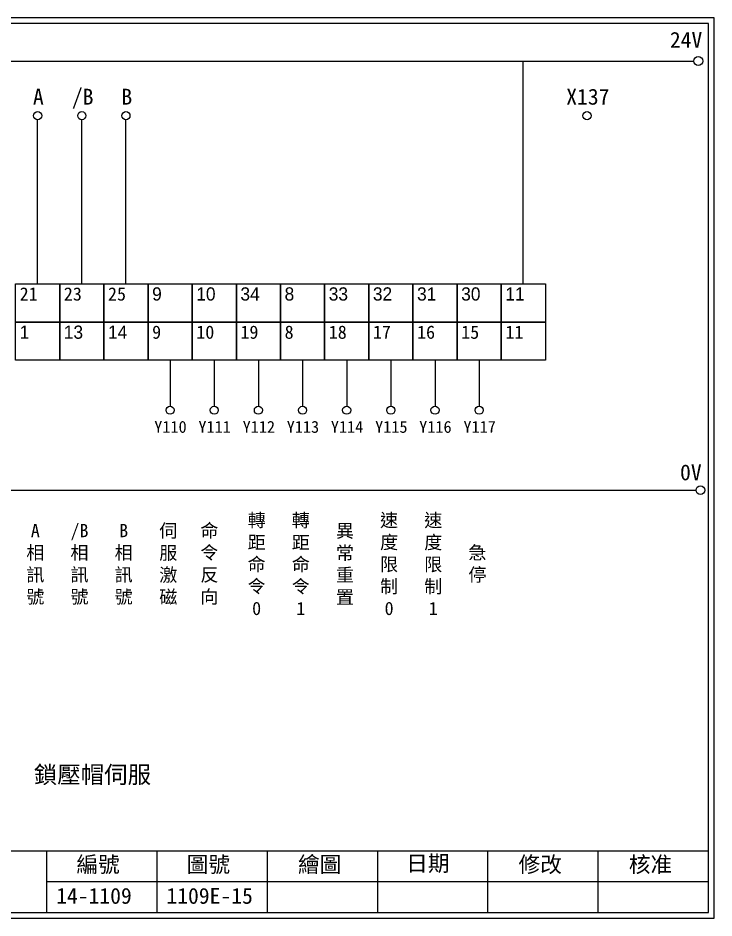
# Model space of a CAD drawing. Extents: x 627 to 914, y 3 to 207.
# Drawn here: x 756.4 to 914.2, y 3 to 207 of the extents above; entities that cross this region are included whole.
import ezdxf

# ---------------------------------------------------------------- set-up
doc = ezdxf.new("R2010")
doc.units = 0
doc.layers.get('0').update_dxf_attribs({"linetype": 'CONTINUOUS'})
doc.layers.add('圖框層', color=7, linetype='CONTINUOUS')
doc.layers.add('標尺寸層', color=3, linetype='CONTINUOUS')
doc.styles.add('CNS', font='romanc.shx', dxfattribs={"bigfont": 'chineset.shx'})
doc.styles.add('STSL', font='kaiu.ttf')

msp = doc.modelspace()

# ---------------------------------------------------------------- linework, layer by layer
for p, q in [((760.86, 146.73), (760.86, 183.91)), ((770.87, 146.73), (770.87, 183.91)), ((780.88, 146.73), (780.88, 183.91)), ((790.89, 129.4), (790.89, 119)), ((800.9, 129.4), (800.9, 119)), ((810.91, 129.4), (810.91, 119)), ((820.92, 129.4), (820.92, 119)), ((830.93, 129.4), (830.93, 119)), ((840.94, 129.4), (840.94, 119)), ((850.95, 129.4), (850.95, 119)), ((860.96, 129.4), (860.96, 119))]:
    msp.add_line(p, q)
for points in [[(755.86, 146.73), (765.87, 146.73), (765.87, 138.07), (755.86, 138.07)], [(765.87, 146.73), (775.88, 146.73), (775.88, 138.07), (765.87, 138.07)], [(775.88, 146.73), (785.89, 146.73), (785.89, 138.07), (775.88, 138.07)], [(785.89, 146.73), (795.9, 146.73), (795.9, 138.07), (785.89, 138.07)], [(795.9, 146.73), (805.91, 146.73), (805.91, 138.07), (795.9, 138.07)], [(805.91, 146.73), (815.92, 146.73), (815.92, 138.07), (805.91, 138.07)], [(815.92, 146.73), (825.93, 146.73), (825.93, 138.07), (815.92, 138.07)], [(825.93, 146.73), (835.94, 146.73), (835.94, 138.07), (825.93, 138.07)], [(835.94, 146.73), (845.95, 146.73), (845.95, 138.07), (835.94, 138.07)], [(845.95, 146.73), (855.96, 146.73), (855.96, 138.07), (845.95, 138.07)], [(855.96, 146.73), (865.97, 146.73), (865.97, 138.07), (855.96, 138.07)], [(865.97, 146.73), (875.98, 146.73), (875.98, 138.07), (865.97, 138.07)], [(755.86, 138.07), (765.87, 138.07), (765.87, 129.4), (755.86, 129.4)], [(765.87, 138.07), (775.88, 138.07), (775.88, 129.4), (765.87, 129.4)], [(775.88, 138.07), (785.89, 138.07), (785.89, 129.4), (775.88, 129.4)], [(785.89, 138.07), (795.9, 138.07), (795.9, 129.4), (785.89, 129.4)], [(795.9, 138.07), (805.91, 138.07), (805.91, 129.4), (795.9, 129.4)], [(805.91, 138.07), (815.92, 138.07), (815.92, 129.4), (805.91, 129.4)], [(815.92, 138.07), (825.93, 138.07), (825.93, 129.4), (815.92, 129.4)], [(825.93, 138.07), (835.94, 138.07), (835.94, 129.4), (825.93, 129.4)], [(835.94, 138.07), (845.95, 138.07), (845.95, 129.4), (835.94, 129.4)], [(845.95, 138.07), (855.96, 138.07), (855.96, 129.4), (845.95, 129.4)], [(855.96, 138.07), (865.97, 138.07), (865.97, 129.4), (855.96, 129.4)], [(865.97, 138.07), (875.98, 138.07), (875.98, 129.4), (865.97, 129.4)]]:
    msp.add_lwpolyline(points, close=True)
for centre in [(910.63, 197.22), (911.12, 99.96)]:
    msp.add_circle(centre, 1)
at = {"layer": '圖框層', "color": 7}
for p, q in [((914.2, 206.97), (627.2, 206.97)), ((914.2, 3), (914.2, 206.97)), ((912.95, 205.72), (628.45, 205.72)), ((912.95, 4.25), (912.95, 205.72)), ((628.45, 18.25), (912.95, 18.25)), ((762.95, 4.25), (762.95, 18.25)), ((787.95, 4.25), (787.95, 18.25)), ((812.95, 4.25), (812.95, 18.25)), ((837.95, 4.25), (837.95, 18.25)), ((862.95, 4.25), (862.95, 18.25)), ((887.95, 4.25), (887.95, 18.25)), ((762.95, 11.25), (912.95, 11.25)), ((628.45, 4.25), (912.95, 4.25)), ((627.2, 3), (914.2, 3))]:
    msp.add_line(p, q, dxfattribs=at)
at = {"layer": '標尺寸層', "color": 7}
for p, q in [((632.04, 197.22), (909.63, 197.22)), ((632.25, 99.96), (910.12, 99.96))]:
    msp.add_line(p, q, dxfattribs=at)
at = {"layer": '標尺寸層'}
msp.add_line((870.97, 146.73), (870.97, 197.22), dxfattribs=at)
at = {"layer": '標尺寸層', "color": 7}
for centre in [(760.86, 184.83), (770.87, 184.83), (780.88, 184.83), (885.41, 184.83), (790.89, 118.08), (800.9, 118.08), (810.91, 118.08), (820.92, 118.08), (830.93, 118.08), (840.94, 118.08), (850.95, 118.08), (860.96, 118.08)]:
    msp.add_circle(centre, 0.92, dxfattribs=at)

# ---------------------------------------------------------------- texts
at = {"char_height": 3, "width": 8.2913, "attachment_point": 1}
for s, insert in [('21', (756.79, 145.93)), ('23', (766.8, 145.93)), ('25', (776.81, 145.93)), ('{\\fPMingLiU|b0|i0|c136|p18;9}', (786.82, 145.93)), ('{\\fPMingLiU|b0|i0|c136|p18;10}', (796.83, 145.93)), ('{\\fPMingLiU|b0|i0|c136|p18;34}', (806.84, 145.93)), ('{\\fPMingLiU|b0|i0|c136|p18;8}', (816.85, 145.93)), ('{\\fPMingLiU|b0|i0|c136|p18;33}', (826.86, 145.93)), ('{\\fPMingLiU|b0|i0|c136|p18;32}', (836.87, 145.93)), ('{\\fPMingLiU|b0|i0|c136|p18;31}', (846.88, 145.93)), ('{\\fPMingLiU|b0|i0|c136|p18;30}', (856.89, 145.93)), ('{\\fPMingLiU|b0|i0|c136|p18;11}', (866.9, 145.93)), ('{\\fPMingLiU|b0|i0|c136|p18;1}', (756.79, 137.27)), ('{\\fPMingLiU|b0|i0|c136|p18;13}', (766.8, 137.27)), ('{\\fPMingLiU|b0|i0|c136|p18;14}', (776.81, 137.27)), ('9', (786.82, 137.27)), ('10', (796.83, 137.27)), ('19', (806.84, 137.27)), ('8', (816.85, 137.27)), ('18', (826.86, 137.27)), ('17', (836.87, 137.27)), ('16', (846.88, 137.27)), ('15', (856.89, 137.27)), ('11', (866.9, 137.27))]:
    msp.add_mtext(s, dxfattribs=dict(at, insert=insert))
at = {"layer": '圖框層', "color": 4, "style": 'STSL'}
for s, height, p in [('24V', 3.6, (904.19, 200.22)), ('A', 3.6, (759.8, 187.33)), ('/B', 3.6, (768.63, 187.33)), ('B', 3.6, (779.86, 187.33)), ('X137', 3.6, (880.7, 187.33)), ('Y110', 2.7, (787.3, 112.96)), ('Y111', 2.7, (797.31, 112.96)), ('Y112', 2.7, (807.34, 112.96)), ('Y113', 2.7, (817.33, 112.96)), ('Y114', 2.7, (827.34, 112.96)), ('Y115', 2.7, (837.37, 112.96)), ('Y116', 2.7, (847.36, 112.96)), ('Y117', 2.7, (857.39, 112.96)), ('0V', 3.6, (906.5, 102.2)), ('編號', 3.6, (769.66, 13.34)), ('圖號', 3.6, (794.66, 13.34)), ('繪圖', 3.6, (819.89, 13.34)), ('日期', 3.6, (844.41, 13.59)), ('修改', 3.6, (869.89, 13.34)), ('核准', 3.6, (894.89, 13.34)), ('14-1109', 3.6, (765.06, 6.22)), ('1109E-15', 3.6, (790.06, 6.22))]:
    msp.add_text(s, height=height, dxfattribs=at).set_placement(p)
at = {"layer": '標尺寸層', "color": 7, "attachment_point": 5, "style": 'CNS'}
for s, insert, char_height, width in [('{\\fDFKai-SB|b0|i0|c136|p65;轉距命令0}', (810.51, 83.14), 3, 1.8888), ('{\\fDFKai-SB|b0|i0|c136|p65;轉距命令1}', (820.52, 83.14), 3, 1.8888), ('{\\fDFKai-SB|b0|i0|c136|p65;速度限制0}', (840.54, 83.14), 3, 1.8888), ('{\\fDFKai-SB|b0|i0|c136|p65;速度限制1}', (850.55, 83.14), 3, 1.8888), ('{\\fDFKai-SB|b0|i0|c136|p65;A相訊號}', (760.34, 83.14), 3, 1.8888), ('{\\fDFKai-SB|b0|i0|c136|p65;/B相訊號}', (770.35, 83.14), 3, 1.8888), ('{\\fDFKai-SB|b0|i0|c136|p65;B相訊號}', (780.36, 83.14), 3, 1.8888), ('{\\fDFKai-SB|b0|i0|c136|p65;伺服激磁}', (790.49, 83.14), 3, 1.8888), ('{\\fDFKai-SB|b0|i0|c136|p65;命令反向}', (799.8, 83.14), 3, 1.8888), ('{\\fDFKai-SB|b0|i0|c136|p65;異常重置}', (830.53, 83.14), 3, 1.8888), ('{\\fDFKai-SB|b0|i0|c136|p65;急停}', (860.56, 83.14), 3, 1.8888), ('{\\fDFKai-SB|b0|i0|c136|p65;鎖壓帽伺服}', (773.29, 35.27), 3.9, 37.7353)]:
    msp.add_mtext(s, dxfattribs=dict(at, insert=insert, char_height=char_height, width=width))

doc.saveas('drawing.dxf')
